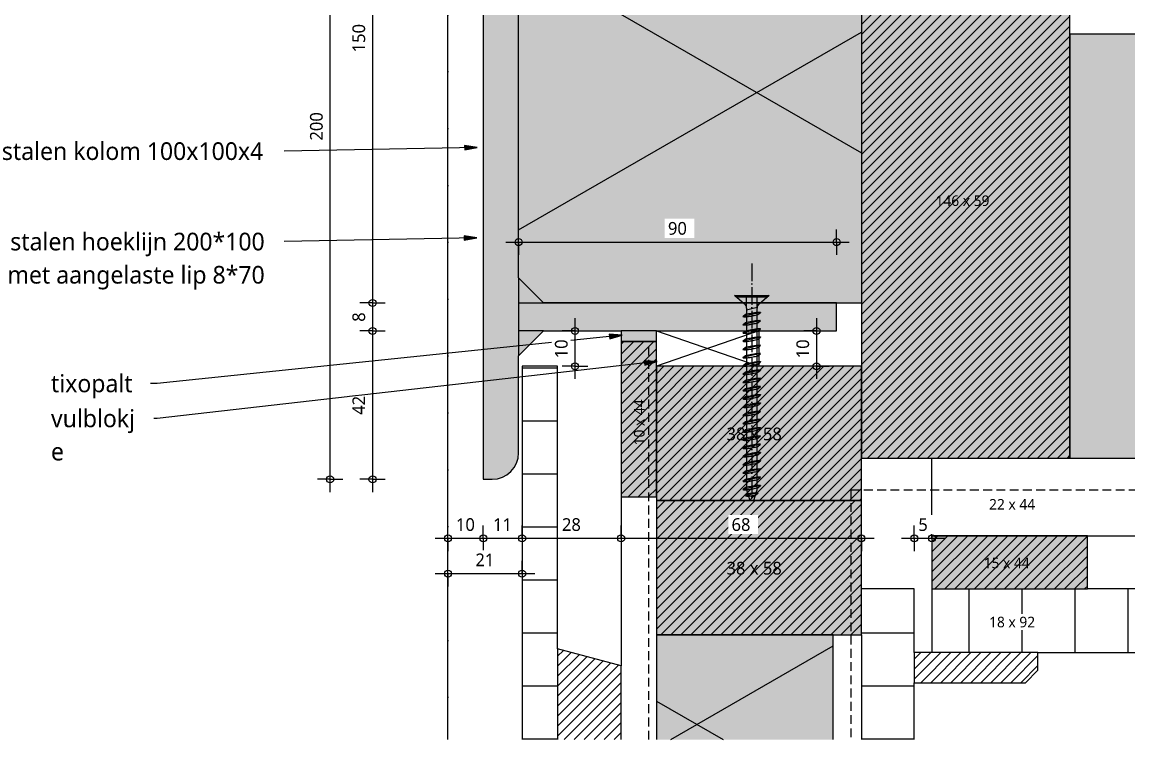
# Model space of a CAD drawing. Header units: millimetres. Extents: x 2457 to 4349, y 3067 to 7524.
# Drawn here: x 3137 to 3450, y 5455.2 to 5662.9 of the extents above; entities that cross this region are included whole.
import ezdxf

# ---------------------------------------------------------------- set-up
doc = ezdxf.new("R2010")
doc.units = ezdxf.units.MM
for name, pattern in [('MV_hartlijn_staal', [6.6, 5, -0.8, 0, -0.8]), ('MV_hidden', [3.75, 2.5, -1.25]), ('MV_stramien', [16, 8, -4, 0, -4])]:
    doc.linetypes.add(name, pattern=pattern)
for name, color, linetype, lineweight in [('A-ANNO-DIMS', 211, 'Continuous', 13), ('A-ANNO-DIMS-2', 211, 'Continuous', 13), ('A-ANNO-NOTE', 131, 'Continuous', 18), ('A-DETL', 90, 'Continuous', 13), ('A-DETL-GENF', 92, 'Continuous', 18), ('A-DETL-MEDM', 33, 'Continuous', 25), ('A-DETL-THIN', 151, 'Continuous', 18), ('G-ANNO-TEXT', 231, 'Continuous', 13)]:
    doc.layers.add(name, color=color, linetype=linetype, lineweight=lineweight)
doc.styles.add('Segoe UI', font='segoeui.ttf', dxfattribs={"height": 3})
doc.styles.add('Segoe UI_1', font='segoeui.ttf', dxfattribs={"height": 3.6})
doc.styles.add('Segoe UI_3', font='segoeui.ttf', dxfattribs={"height": 5})
doc.dimstyles.new('1_8_mm_3', dxfattribs={"dimscale": 304.8, "dimtxt": 3.77051, "dimasz": 0.006562, "dimexe": 0.011811, "dimexo": 0.0625, "dimgap": 0.003281, "dimtad": 1, "dimdec": 0, "dimzin": 0, "dimdsep": 46, "dimtxsty": 'Segoe UI_1', "dimblk1": 'DOTBLANK', "dimblk2": 'DOTBLANK', "dimsah": 1, "dimcen": 0.09, "dimdle": 0.011811, "dimazin": 0, "dimtfac": 1, "dimtdec": 4, "dimtix": 1, "dimtmove": 0, "dimatfit": 3, "dimfxl": 0.011811, "dimfxlon": 1, "dimtvp": 1, "dimtfill": 1, "dimtolj": 1, "dimtzin": 0, "dimarcsym": 2})
doc.dimstyles.new('1_8mm_continuous_mm', dxfattribs={"dimscale": 304.8, "dimtxt": 3.77051, "dimasz": 0.006562, "dimexe": 0.011811, "dimexo": 0.0625, "dimgap": 0.003281, "dimtad": 1, "dimdec": 0, "dimzin": 0, "dimdsep": 46, "dimtxsty": 'Segoe UI_1', "dimblk1": 'DOTBLANK', "dimblk2": 'DOTBLANK', "dimsah": 1, "dimcen": 0.09, "dimdle": 0.011811, "dimazin": 0, "dimtfac": 1, "dimtdec": 4, "dimtix": 1, "dimtmove": 0, "dimatfit": 3, "dimfxl": 0.011811, "dimfxlon": 1, "dimtvp": 1, "dimtfill": 1, "dimtolj": 1, "dimtzin": 0, "dimarcsym": 2})
pattern_1 = [(60, (12.83, 244.8), (-107.387, 62), []), (120, (12.83, 244.8), (-107.387, -62), [])]
pattern_2 = [(90, (0, 0), (-15, 9e-16), [])]
pattern_3 = [(45, (0, 0), (-1.41421356, 1.41421356), [])]

# ---------------------------------------------------------------- blocks, each defined once
blk = doc.blocks.new('42_isolatie - Type 1-3252162-Details Strandbaak Strandhuis 2_0')
at = {"layer": 'A-DETL-GENF'}
h = blk.add_hatch(color=256, dxfattribs=at)
h.paths.add_polyline_path([(0.28, 50.8), (0.28, 0.8), (61.21, 0.8), (61.21, 50.8)])
h.paths.add_polyline_path([(490.59, 0.8), (520.28, 0.8), (520.28, 50.8), (490.59, 50.8)])
at = {"layer": 'A-DETL-GENF', "lineweight": 13}
h = blk.add_hatch(dxfattribs=at)
h.set_pattern_fill('FP_12', color=256, style=0, pattern_type=2)
h.set_pattern_definition([(60, (0, 0), (-45.0333, 26), []), (120, (0, 0), (-45.0333, -26), [])])
h.paths.add_polyline_path([(0.28, 0.8), (61.21, 0.8), (61.21, 50.8), (0.28, 50.8)])
h.paths.add_polyline_path([(490.59, 0.8), (520.28, 0.8), (520.28, 50.8), (490.59, 50.8)])
at = {"layer": 'A-DETL-GENF'}
for p, q in [((520.28, 50.8), (490.59, 50.8)), ((520.28, 50.8), (490.59, 50.8)), ((520.28, 0.8), (520.28, 50.8)), ((490.59, 0.8), (520.28, 0.8)), ((490.59, 0.8), (520.28, 0.8))]:
    blk.add_line(p, q, dxfattribs=at)
blk = doc.blocks.new('42_isolatie - Type 1-3252186-Details Strandbaak Strandhuis 2_0')
at = {"layer": 'A-DETL-GENF'}
blk.add_hatch(color=256, dxfattribs=at).paths.add_polyline_path([(140.35, 94.8), (140.35, 101.8), (38.28, 101.8), (38.28, 90.8), (0.28, 90.8), (0.28, 19.8), (0.41, 17.83), (0.79, 15.92), (1.42, 14.06), (2.29, 12.3), (3.38, 10.67), (4.67, 9.19), (6.15, 7.9), (7.78, 6.81), (9.54, 5.94), (11.4, 5.31), (13.3, 4.93), (15.28, 4.8), (133.28, 4.8), (140.35, 11.87)])
at = {"layer": 'A-DETL-GENF', "lineweight": 13}
h = blk.add_hatch(dxfattribs=at)
h.set_pattern_fill('FP_25', color=256, style=0, pattern_type=2)
h.set_pattern_definition(pattern_1)
h.paths.add_polyline_path([(140.35, 94.8), (140.35, 101.8), (38.28, 101.8), (38.28, 90.8), (0.28, 90.8), (0.28, 19.8), (0.41, 17.83), (0.79, 15.92), (1.42, 14.06), (2.29, 12.3), (3.38, 10.67), (4.67, 9.19), (6.15, 7.9), (7.78, 6.81), (9.54, 5.94), (11.4, 5.31), (13.3, 4.93), (15.28, 4.8), (133.28, 4.8), (140.35, 11.87)])
at = {"layer": 'A-DETL-GENF'}
for p, q in [((140.35, 94.8), (140.35, 101.8)), ((140.35, 94.8), (140.35, 101.8)), ((140.35, 11.87), (140.35, 94.8)), ((0.28, 90.8), (0.28, 87.3)), ((0.28, 90.8), (0.28, 87.3)), ((0.28, 87.3), (0.28, 19.8))]:
    blk.add_line(p, q, dxfattribs=at)
blk = doc.blocks.new('00 hout_rechthoekig_sls - SLS 38x58-V58-Details Strandbaak Strandhuis 2_0')
at = {"layer": 'A-DETL-GENF', "lineweight": 13}
blk.add_hatch(color=256, dxfattribs=at).paths.add_polyline_path([(0, 38), (0, 0), (58, 0), (58, 38)])
at = {"layer": 'A-DETL-MEDM', "lineweight": 13}
h = blk.add_hatch(dxfattribs=at)
h.set_pattern_fill('FP_56', color=256, style=0, pattern_type=2)
h.set_pattern_definition([(225, (3374.524, 5565.476), (1.41421356, -1.41421356), [])])
h.paths.add_polyline_path([(0, 38), (0, 0), (58, 0), (58, 38)])
at = {"layer": 'A-DETL-MEDM', "lineweight": 18}
for p, q in [((58, 38), (0, 38)), ((0, 38), (0, 26)), ((58, 38), (0, 38)), ((58, 37), (58, 38)), ((58, 37), (58, 38)), ((58, 37), (58, 38)), ((58, 0), (58, 37)), ((58, 0), (58, 37)), ((58, 0), (58, 37)), ((0, 26), (0, 0)), ((0, 0), (58, 0))]:
    blk.add_line(p, q, dxfattribs=at)
blk = doc.blocks.new('00 plaatmateriaal1 - d_15 mm-3252165-Details Strandbaak Strandhuis 2_0')
at = {"layer": 'A-DETL-GENF', "lineweight": 13}
h = blk.add_hatch(dxfattribs=at)
h.set_pattern_fill('FP_1', color=256, style=0, pattern_type=2)
h.set_pattern_definition([(270, (0, 0), (-15, -9e-16), [])])
h.paths.add_polyline_path([(42.65, 0), (42.65, 15), (0, 15), (0, 0), (26.54, 0)])
at = {"layer": 'A-DETL-MEDM', "lineweight": 18}
for p, q in [((18, 15), (0, 15)), ((0, 15), (0, 0)), ((42.65, 15), (26.54, 15)), ((12.96, 0), (42.65, 0))]:
    blk.add_line(p, q, dxfattribs=at)
blk = doc.blocks.new('00 plaatmateriaal1 - d_10 mm-3252166-Details Strandbaak Strandhuis 2_0')
at = {"layer": 'A-DETL-GENF', "lineweight": 13}
h = blk.add_hatch(dxfattribs=at)
h.set_pattern_fill('FP_2', color=256, style=0, pattern_type=2)
h.set_pattern_definition(pattern_2)
h.paths.add_polyline_path([(105.69, 0), (0, 0), (0, -10), (105.69, -10)])
at = {"layer": 'A-DETL-MEDM', "lineweight": 18}
for p, q in [((80, 0), (0, 0)), ((0, 0), (0, -10)), ((0, -10), (105.69, -10))]:
    blk.add_line(p, q, dxfattribs=at)
blk = doc.blocks.new('00 hout_rechthoekig_sls - Vuren 10x44-V59-Details Strandbaak Strandhuis 2_0')
at = {"layer": 'A-DETL-GENF', "lineweight": 13}
blk.add_hatch(color=256, dxfattribs=at).paths.add_polyline_path([(44, 0), (44, 10), (0, 10), (0, 0)])
at = {"layer": 'A-DETL-MEDM', "lineweight": 13}
h = blk.add_hatch(dxfattribs=at)
h.set_pattern_fill('FP_57', color=256, style=0, pattern_type=2)
h.set_pattern_definition([(135, (5572.476, -3306.524), (-1.41421356, -1.41421356), [])])
h.paths.add_polyline_path([(44, 0), (44, 10), (0, 10), (0, 0)])
at = {"layer": 'A-DETL-MEDM', "lineweight": 18}
for p, q in [((44, 10), (0, 10)), ((0, 10), (0, 0)), ((44, 10), (0, 10)), ((44, 0), (44, 10)), ((44, 0), (44, 10)), ((44, 0), (44, 10)), ((0, 0), (44, 0))]:
    blk.add_line(p, q, dxfattribs=at)
blk = doc.blocks.new('28 schroeven 2D - Verzonken schroef 5_0x60mm-3245535-Details Strandbaak Strandhuis 2_0')
at = {"layer": 'A-DETL-GENF', "linetype": 'MV_hartlijn_staal', "lineweight": 13}
blk.add_line((0, 9.1), (0, -58), dxfattribs=at)
at = {"layer": 'A-DETL-GENF', "lineweight": 5}
for p, q in [((-4.9, 0), (4.9, 0)), ((-2.04, -2.4), (-4.9, 0)), ((4.9, 0), (2.04, -2.4)), ((-4.54, -0.3), (4.54, -0.3)), ((2.5, -4.74), (-2.5, -5.9)), ((-2.5, -5.9), (-1.75, -5.26)), ((-1.5, -4), (1.53, -3.26)), ((-1.5, -3.55), (-1.5, -55)), ((1.5, -55), (1.5, -3.55)), ((1.75, -5.38), (2.5, -4.74)), ((2.5, -7.07), (-2.5, -8.23)), ((-2.5, -8.23), (-1.75, -7.59)), ((1.75, -7.71), (2.5, -7.07)), ((2.5, -9.4), (-2.5, -10.57)), ((-2.5, -10.57), (-1.75, -9.93)), ((2.5, -11.73), (-2.5, -12.9)), ((-2.5, -12.9), (-1.75, -12.26)), ((1.75, -10.04), (2.5, -9.4)), ((1.75, -12.37), (2.5, -11.73)), ((2.5, -14.07), (-2.5, -15.23)), ((-2.5, -15.23), (-1.75, -14.59)), ((1.75, -14.71), (2.5, -14.07)), ((2.5, -16.4), (-2.5, -17.56)), ((-2.5, -17.56), (-1.75, -16.92)), ((2.5, -18.73), (-2.5, -19.9)), ((1.75, -17.04), (2.5, -16.4)), ((1.75, -19.37), (2.5, -18.73)), ((-2.5, -19.9), (-1.75, -19.26)), ((2.5, -21.07), (-2.5, -22.23)), ((-2.5, -22.23), (-1.75, -21.59)), ((1.75, -21.71), (2.5, -21.07)), ((2.5, -23.4), (-2.5, -24.56)), ((-2.5, -24.56), (-1.75, -23.92)), ((1.75, -24.04), (2.5, -23.4)), ((2.5, -25.73), (-2.5, -26.9)), ((-2.5, -26.9), (-1.75, -26.26)), ((2.5, -28.07), (-2.5, -29.23)), ((1.75, -26.37), (2.5, -25.73)), ((1.75, -28.71), (2.5, -28.07)), ((-2.5, -29.23), (-1.75, -28.59)), ((2.5, -30.4), (-2.5, -31.56)), ((-2.5, -31.56), (-1.75, -30.92)), ((1.75, -31.04), (2.5, -30.4)), ((2.5, -32.73), (-2.5, -33.9)), ((-2.5, -33.9), (-1.75, -33.26)), ((1.75, -33.37), (2.5, -32.73)), ((2.5, -35.07), (-2.5, -36.23)), ((-2.5, -36.23), (-1.75, -35.59)), ((2.5, -37.4), (-2.5, -38.56)), ((1.75, -35.71), (2.5, -35.07)), ((1.75, -38.04), (2.5, -37.4)), ((-2.5, -38.56), (-1.75, -37.92)), ((2.5, -39.73), (-2.5, -40.9)), ((-2.5, -40.9), (-1.75, -40.26)), ((1.75, -40.37), (2.5, -39.73)), ((2.5, -42.06), (-2.5, -43.23)), ((-2.5, -43.23), (-1.75, -42.59)), ((1.75, -42.7), (2.5, -42.06)), ((2.5, -44.4), (-2.5, -45.56)), ((-2.5, -45.56), (-1.75, -44.92)), ((2.5, -46.73), (-2.5, -47.89)), ((1.75, -45.04), (2.5, -44.4)), ((1.75, -47.37), (2.5, -46.73)), ((-2.5, -47.89), (-1.75, -47.25)), ((2.5, -49.06), (-2.5, -50.23)), ((-2.5, -50.23), (-1.75, -49.59)), ((1.75, -49.7), (2.5, -49.06)), ((2.5, -51.4), (-2.5, -52.56)), ((-2.5, -52.56), (-1.75, -51.92)), ((1.75, -52.04), (2.5, -51.4)), ((2.5, -53.73), (-2.5, -54.89)), ((-2.5, -54.89), (-1.75, -54.25)), ((1.76, -55.84), (-1.76, -56.66)), ((-1.76, -56.66), (-1.01, -56.02)), ((-1.5, -55), (-0.6, -58)), ((0.6, -58), (1.5, -55)), ((1.01, -56.48), (1.76, -55.84)), ((1.75, -54.37), (2.5, -53.73))]:
    blk.add_line(p, q, dxfattribs=at)
at = {"layer": 'A-DETL-GENF'}
for p, q in [((-1.5, -3.55), (-1.5, 0)), ((1.5, -3.55), (1.5, 0))]:
    blk.add_line(p, q, dxfattribs=at)
at = {"layer": 'A-DETL-GENF', "lineweight": 5}
for centre, start, end in [((-3, -3.55), 360, 50), ((3, -3.55), 130, 180)]:
    blk.add_arc(centre, 1.5, start, end, dxfattribs=at)
for points in [[(-2.5, -5.9), (-1.83, -6.19), (1.75, -5.38)], [(-1.75, -5.26), (2.23, -4.46), (2.5, -4.74)], [(-2.5, -8.23), (-1.83, -8.53), (1.75, -7.71)], [(-1.75, -7.59), (2.23, -6.79), (2.5, -7.07)], [(-1.75, -9.93), (2.23, -9.12), (2.5, -9.4)], [(-2.5, -10.57), (-1.83, -10.86), (1.75, -10.04)], [(-2.5, -12.9), (-1.83, -13.19), (1.75, -12.37)], [(-1.75, -12.26), (2.23, -11.46), (2.5, -11.73)], [(-2.5, -15.23), (-1.83, -15.53), (1.75, -14.71)], [(-1.75, -14.59), (2.23, -13.79), (2.5, -14.07)], [(-2.5, -17.56), (-1.83, -17.86), (1.75, -17.04)], [(-1.75, -16.92), (2.23, -16.12), (2.5, -16.4)], [(-1.75, -19.26), (2.23, -18.46), (2.5, -18.73)], [(-2.5, -19.9), (-1.83, -20.19), (1.75, -19.37)], [(-2.5, -22.23), (-1.83, -22.52), (1.75, -21.71)], [(-1.75, -21.59), (2.23, -20.79), (2.5, -21.07)], [(-2.5, -24.56), (-1.83, -24.86), (1.75, -24.04)], [(-1.75, -23.92), (2.23, -23.12), (2.5, -23.4)], [(-2.5, -26.9), (-1.83, -27.19), (1.75, -26.37)], [(-1.75, -26.26), (2.23, -25.46), (2.5, -25.73)], [(-1.75, -28.59), (2.23, -27.79), (2.5, -28.07)], [(-2.5, -29.23), (-1.83, -29.52), (1.75, -28.71)], [(-2.5, -31.56), (-1.83, -31.86), (1.75, -31.04)], [(-1.75, -30.92), (2.23, -30.12), (2.5, -30.4)], [(-2.5, -33.9), (-1.83, -34.19), (1.75, -33.37)], [(-1.75, -33.26), (2.23, -32.46), (2.5, -32.73)], [(-2.5, -36.23), (-1.83, -36.52), (1.75, -35.71)], [(-1.75, -35.59), (2.23, -34.79), (2.5, -35.07)], [(-1.75, -37.92), (2.23, -37.12), (2.5, -37.4)], [(-2.5, -38.56), (-1.83, -38.86), (1.75, -38.04)], [(-2.5, -40.9), (-1.83, -41.19), (1.75, -40.37)], [(-1.75, -40.26), (2.23, -39.45), (2.5, -39.73)], [(-2.5, -43.23), (-1.83, -43.52), (1.75, -42.7)], [(-1.75, -42.59), (2.23, -41.79), (2.5, -42.06)], [(-2.5, -45.56), (-1.83, -45.86), (1.75, -45.04)], [(-1.75, -44.92), (2.23, -44.12), (2.5, -44.4)], [(-1.75, -47.25), (2.23, -46.45), (2.5, -46.73)], [(-2.5, -47.89), (-1.83, -48.19), (1.75, -47.37)], [(-2.5, -50.23), (-1.83, -50.52), (1.75, -49.7)], [(-1.75, -49.59), (2.23, -48.79), (2.5, -49.06)], [(-2.5, -52.56), (-1.83, -52.85), (1.75, -52.04)], [(-1.75, -51.92), (2.23, -51.12), (2.5, -51.4)], [(-2.5, -54.89), (-1.83, -55.19), (1.75, -54.37)], [(-1.75, -54.25), (2.23, -53.45), (2.5, -53.73)], [(-1.01, -56.02), (1.59, -55.65), (1.76, -55.84)], [(-1.76, -56.66), (-1.34, -56.87), (1.01, -56.48)]]:
    blk.add_open_spline(points, degree=2, dxfattribs=at)
blk = doc.blocks.new('42_isolatie - Type 1-3252184-Details Strandbaak Strandhuis 2_0')
at = {"layer": 'A-DETL-GENF'}
blk.add_hatch(color=256, dxfattribs=at).paths.add_polyline_path([(0.28, 0.8), (123.28, 0.8), (123.28, 120.8), (0.28, 120.8), (0.28, 118.44)])
at = {"layer": 'A-DETL-GENF', "lineweight": 13}
h = blk.add_hatch(dxfattribs=at)
h.set_pattern_fill('FP_25', color=256, style=0, pattern_type=2)
h.set_pattern_definition(pattern_1)
h.paths.add_polyline_path([(0.28, 0.8), (123.28, 0.8), (123.28, 120.8), (0.28, 120.8), (0.28, 118.44)])
at = {"layer": 'A-DETL-GENF'}
for p, q in [((123.28, 120.8), (0.28, 120.8)), ((0.28, 120.8), (0.28, 0.8)), ((123.28, 120.8), (0.28, 120.8)), ((123.28, 0.8), (123.28, 120.8)), ((0.28, 0.8), (123.28, 0.8)), ((0.28, 0.8), (123.28, 0.8))]:
    blk.add_line(p, q, dxfattribs=at)
blk = doc.blocks.new('00 plaatmateriaal1 - d_18 mm-3252182-Details Strandbaak Strandhuis 2_0')
at = {"layer": 'A-DETL-GENF', "lineweight": 13}
h = blk.add_hatch(dxfattribs=at)
h.set_pattern_fill('FP_2', color=256, style=0, pattern_type=2)
h.set_pattern_definition(pattern_2)
h.paths.add_polyline_path([(0, -18), (162, -18), (162, 0), (0, 0)])
at = {"layer": 'A-DETL-MEDM', "lineweight": 18}
for p, q in [((0, 0), (0, -18)), ((162, 0), (44, 0)), ((30, -18), (162, -18))]:
    blk.add_line(p, q, dxfattribs=at)
blk = doc.blocks.new('00 hout_rechthoekig_sls - Vuren 15x44-V62-Details Strandbaak Strandhuis 2_0')
at = {"layer": 'A-DETL-GENF', "lineweight": 13}
blk.add_hatch(color=256, dxfattribs=at).paths.add_polyline_path([(0, 15), (0, 0), (44, 0), (44, 15), (3.23, 15)])
at = {"layer": 'A-DETL-MEDM', "lineweight": 13}
h = blk.add_hatch(dxfattribs=at)
h.set_pattern_fill('FP_59', color=256, style=0, pattern_type=2)
h.set_pattern_definition([(225, (3438.524, 5517.438), (1.41421356, -1.41421356), [])])
h.paths.add_polyline_path([(0, 15), (0, 0), (44, 0), (44, 15), (3.23, 15)])
at = {"layer": 'A-DETL-MEDM', "lineweight": 18}
for p, q in [((44, 15), (0, 15)), ((0, 15), (0, 0)), ((44, 15), (0, 15)), ((44, 0), (44, 15)), ((44, 0), (44, 15)), ((44, 0), (44, 15)), ((0, 0), (44, 0))]:
    blk.add_line(p, q, dxfattribs=at)
blk = doc.blocks.new('00 hout_rechthoekig_sls - Vuren 146x59-V63-Details Strandbaak Strandhuis 2_0')
at = {"layer": 'A-DETL-GENF', "lineweight": 13}
blk.add_hatch(color=256, dxfattribs=at).paths.add_polyline_path([(0, 146), (0, 0), (59, 0), (59, 146)])
at = {"layer": 'A-DETL-MEDM', "lineweight": 13}
h = blk.add_hatch(dxfattribs=at)
h.set_pattern_fill('FP_60', color=256, style=0, pattern_type=2)
h.set_pattern_definition([(225, (3433.524, 5685.476), (1.41421356, -1.41421356), [])])
h.paths.add_polyline_path([(0, 146), (0, 0), (59, 0), (59, 146)])
at = {"layer": 'A-DETL-MEDM', "lineweight": 18}
for p, q in [((59, 146), (0, 146)), ((0, 146), (0, 0)), ((59, 146), (0, 146)), ((59, 0), (59, 146)), ((59, 0), (59, 146)), ((59, 0), (59, 146)), ((0, 0), (59, 0))]:
    blk.add_line(p, q, dxfattribs=at)
blk = doc.blocks.new('00 hout_rechthoekig_sls - SLS 38x58-V65-Details Strandbaak Strandhuis 2_0')
at = {"layer": 'A-DETL-GENF', "lineweight": 13}
blk.add_hatch(color=256, dxfattribs=at).paths.add_polyline_path([(0, 38), (0, 0), (58, 0), (58, 38)])
at = {"layer": 'A-DETL-MEDM', "lineweight": 13}
h = blk.add_hatch(dxfattribs=at)
h.set_pattern_fill('FP_62', color=256, style=0, pattern_type=2)
h.set_pattern_definition([(225, (3374.524, 5527.476), (1.41421356, -1.41421356), [])])
h.paths.add_polyline_path([(0, 38), (0, 0), (58, 0), (58, 38)])
at = {"layer": 'A-DETL-MEDM', "lineweight": 18}
for p, q in [((58, 38), (0, 38)), ((0, 38), (0, 0)), ((58, 38), (0, 38)), ((58, 0), (58, 38)), ((58, 0), (58, 38)), ((58, 0), (58, 38)), ((0, 0), (58, 0))]:
    blk.add_line(p, q, dxfattribs=at)
blk = doc.blocks.new('DIMBLOCK348-Details Strandbaak Strandhuis 2_0')
at = {"layer": 'A-ANNO-DIMS-2'}
for p, q in [((3361.83, 5579.08), (3361.83, 5561.88)), ((3361.83, 5575.48), (3358.23, 5575.48)), ((3361.83, 5575.48), (3365.43, 5575.48)), ((3361.83, 5565.48), (3358.23, 5565.48)), ((3361.83, 5565.48), (3365.43, 5565.48))]:
    blk.add_line(p, q, dxfattribs=at)
for centre in [(3361.83, 5575.48), (3361.83, 5565.48)]:
    blk.add_circle(centre, 1, dxfattribs=at)
at = {"layer": 'A-ANNO-DIMS-2', "color": 0, "insert": (3356.13, 5567.73), "char_height": 3.6, "width": 6.5813, "attachment_point": 1, "rotation": 90, "line_spacing_factor": 1.142579, "style": 'Segoe UI_1', "bg_fill": 3, "box_fill_scale": 1.25, "bg_fill_color": 9, "bg_fill_true_color": 13158600, "bg_fill_transparency": 0}
blk.add_mtext('10', dxfattribs=at)
blk = doc.blocks.new('_DotBlank')
at = {"color": 0, "linetype": 'ByBlock', "lineweight": -2}
blk.add_line((-0.5, 0), (-1, 0), dxfattribs=at)
blk.add_circle((0, 0), 0.5, dxfattribs=at)
blk = doc.blocks.new('DIMBLOCK349-Details Strandbaak Strandhuis 2_0')
at = {"layer": 'A-ANNO-DIMS-2'}
for p, q in [((3236.17, 5737.08), (3236.17, 5583.41)), ((3236.17, 5733.48), (3232.57, 5733.48)), ((3236.17, 5733.48), (3239.77, 5733.48)), ((3236.17, 5583.41), (3232.57, 5583.41)), ((3236.17, 5583.41), (3239.77, 5583.41))]:
    blk.add_line(p, q, dxfattribs=at)
for centre in [(3236.17, 5733.48), (3236.17, 5583.41)]:
    blk.add_circle(centre, 1, dxfattribs=at)
at = {"layer": 'A-ANNO-DIMS-2', "color": 0, "insert": (3230.47, 5654.33), "char_height": 3.6, "width": 9.8719, "attachment_point": 1, "rotation": 90, "line_spacing_factor": 1.142579, "style": 'Segoe UI_1', "bg_fill": 3, "box_fill_scale": 1.25, "bg_fill_color": 9, "bg_fill_true_color": 13158600, "bg_fill_transparency": 0}
blk.add_mtext('150', dxfattribs=at)
blk = doc.blocks.new('DIMBLOCK350-Details Strandbaak Strandhuis 2_0')
at = {"layer": 'A-ANNO-DIMS-2'}
for p, q in [((3236.17, 5583.41), (3232.57, 5583.41)), ((3236.17, 5583.41), (3236.17, 5575.48)), ((3236.17, 5583.41), (3239.77, 5583.41)), ((3236.17, 5575.48), (3232.57, 5575.48)), ((3236.17, 5575.48), (3239.77, 5575.48))]:
    blk.add_line(p, q, dxfattribs=at)
for centre in [(3236.17, 5583.41), (3236.17, 5575.48)]:
    blk.add_circle(centre, 1, dxfattribs=at)
at = {"layer": 'A-ANNO-DIMS-2', "color": 0, "insert": (3230.47, 5578.07), "char_height": 3.6, "width": 3.2906, "attachment_point": 1, "rotation": 90, "line_spacing_factor": 1.142579, "style": 'Segoe UI_1', "bg_fill": 3, "box_fill_scale": 1.25, "bg_fill_color": 9, "bg_fill_true_color": 13158600, "bg_fill_transparency": 0}
blk.add_mtext('8', dxfattribs=at)
blk = doc.blocks.new('DIMBLOCK351-Details Strandbaak Strandhuis 2_0')
at = {"layer": 'A-ANNO-DIMS-2'}
for p, q in [((3236.17, 5575.48), (3232.57, 5575.48)), ((3236.17, 5575.48), (3236.17, 5529.88)), ((3236.17, 5575.48), (3239.77, 5575.48)), ((3236.17, 5533.48), (3232.57, 5533.48)), ((3236.17, 5533.48), (3239.77, 5533.48))]:
    blk.add_line(p, q, dxfattribs=at)
for centre in [(3236.17, 5575.48), (3236.17, 5533.48)]:
    blk.add_circle(centre, 1, dxfattribs=at)
at = {"layer": 'A-ANNO-DIMS-2', "color": 0, "insert": (3230.47, 5551.73), "char_height": 3.6, "width": 6.5813, "attachment_point": 1, "rotation": 90, "line_spacing_factor": 1.142579, "style": 'Segoe UI_1', "bg_fill": 3, "box_fill_scale": 1.25, "bg_fill_color": 9, "bg_fill_true_color": 13158600, "bg_fill_transparency": 0}
blk.add_mtext('42', dxfattribs=at)
blk = doc.blocks.new('DIMBLOCK352-Details Strandbaak Strandhuis 2_0')
at = {"layer": 'A-ANNO-DIMS-2'}
for p, q in [((3224.17, 5529.88), (3224.17, 5737.08)), ((3224.17, 5733.48), (3220.57, 5733.48)), ((3224.17, 5733.48), (3227.77, 5733.48)), ((3224.17, 5533.48), (3220.57, 5533.48)), ((3224.17, 5533.48), (3227.77, 5533.48))]:
    blk.add_line(p, q, dxfattribs=at)
for centre in [(3224.17, 5733.48), (3224.17, 5533.48)]:
    blk.add_circle(centre, 1, dxfattribs=at)
at = {"layer": 'A-ANNO-DIMS-2', "color": 0, "insert": (3218.47, 5629.36), "char_height": 3.6, "width": 9.8719, "attachment_point": 1, "rotation": 90, "line_spacing_factor": 1.142579, "style": 'Segoe UI_1', "bg_fill": 3, "box_fill_scale": 1.25, "bg_fill_color": 9, "bg_fill_true_color": 13158600, "bg_fill_transparency": 0}
blk.add_mtext('200', dxfattribs=at)
blk = doc.blocks.new('DIMBLOCK383-Details Strandbaak Strandhuis 2_0')
at = {"layer": 'A-ANNO-DIMS-2'}
for p, q in [((3277.52, 5600.62), (3277.52, 5604.22)), ((3367.52, 5600.62), (3367.52, 5604.22)), ((3273.92, 5600.62), (3371.12, 5600.62)), ((3277.52, 5600.62), (3277.52, 5597.02)), ((3367.52, 5600.62), (3367.52, 5597.02))]:
    blk.add_line(p, q, dxfattribs=at)
for centre in [(3277.52, 5600.62), (3367.52, 5600.62)]:
    blk.add_circle(centre, 1, dxfattribs=at)
at = {"layer": 'A-ANNO-DIMS-2', "color": 0, "insert": (3319.78, 5606.32), "char_height": 3.6, "width": 6.5813, "attachment_point": 1, "line_spacing_factor": 1.142579, "style": 'Segoe UI_1', "bg_fill": 3, "box_fill_scale": 1.25, "bg_fill_color": 9, "bg_fill_true_color": 13158600, "bg_fill_transparency": 0}
blk.add_mtext('90', dxfattribs=at)
blk = doc.blocks.new('DIMBLOCK394-Details Strandbaak Strandhuis 2_0')
at = {"layer": 'A-ANNO-DIMS-2'}
for p, q in [((3257.52, 5516.78), (3257.52, 5520.38)), ((3267.52, 5516.78), (3267.52, 5520.38)), ((3253.92, 5516.78), (3267.52, 5516.78)), ((3257.52, 5516.78), (3257.52, 5513.18)), ((3267.52, 5516.78), (3267.52, 5513.18))]:
    blk.add_line(p, q, dxfattribs=at)
for centre in [(3257.52, 5516.78), (3267.52, 5516.78)]:
    blk.add_circle(centre, 1, dxfattribs=at)
at = {"layer": 'A-ANNO-DIMS-2', "color": 0, "insert": (3259.78, 5522.47), "char_height": 3.6, "width": 6.5813, "attachment_point": 1, "line_spacing_factor": 1.142579, "style": 'Segoe UI_1', "bg_fill": 3, "box_fill_scale": 1.25, "bg_fill_color": 9, "bg_fill_true_color": 13158600, "bg_fill_transparency": 0}
blk.add_mtext('10', dxfattribs=at)
blk = doc.blocks.new('DIMBLOCK395-Details Strandbaak Strandhuis 2_0')
at = {"layer": 'A-ANNO-DIMS-2'}
for p, q in [((3267.52, 5516.78), (3267.52, 5520.38)), ((3278.52, 5516.78), (3278.52, 5520.38)), ((3267.52, 5516.78), (3278.52, 5516.78)), ((3267.52, 5516.78), (3267.52, 5513.18)), ((3278.52, 5516.78), (3278.52, 5513.18))]:
    blk.add_line(p, q, dxfattribs=at)
for centre in [(3267.52, 5516.78), (3278.52, 5516.78)]:
    blk.add_circle(centre, 1, dxfattribs=at)
at = {"layer": 'A-ANNO-DIMS-2', "color": 0, "insert": (3270.28, 5522.47), "char_height": 3.6, "width": 6.5813, "attachment_point": 1, "line_spacing_factor": 1.142579, "style": 'Segoe UI_1', "bg_fill": 3, "box_fill_scale": 1.25, "bg_fill_color": 9, "bg_fill_true_color": 13158600, "bg_fill_transparency": 0}
blk.add_mtext('11', dxfattribs=at)
blk = doc.blocks.new('DIMBLOCK396-Details Strandbaak Strandhuis 2_0')
at = {"layer": 'A-ANNO-DIMS-2'}
for p, q in [((3278.52, 5516.78), (3278.52, 5520.38)), ((3306.52, 5516.78), (3306.52, 5520.38)), ((3278.52, 5516.78), (3306.52, 5516.78)), ((3278.52, 5516.78), (3278.52, 5513.18)), ((3306.52, 5516.78), (3306.52, 5513.18))]:
    blk.add_line(p, q, dxfattribs=at)
for centre in [(3278.52, 5516.78), (3306.52, 5516.78)]:
    blk.add_circle(centre, 1, dxfattribs=at)
at = {"layer": 'A-ANNO-DIMS-2', "color": 0, "insert": (3289.78, 5522.47), "char_height": 3.6, "width": 6.5813, "attachment_point": 1, "line_spacing_factor": 1.142579, "style": 'Segoe UI_1', "bg_fill": 3, "box_fill_scale": 1.25, "bg_fill_color": 9, "bg_fill_true_color": 13158600, "bg_fill_transparency": 0}
blk.add_mtext('28', dxfattribs=at)
blk = doc.blocks.new('DIMBLOCK397-Details Strandbaak Strandhuis 2_0')
at = {"layer": 'A-ANNO-DIMS-2'}
for p, q in [((3306.52, 5516.78), (3306.52, 5520.38)), ((3374.52, 5516.78), (3374.52, 5520.38)), ((3306.52, 5516.78), (3378.12, 5516.78)), ((3306.52, 5516.78), (3306.52, 5513.18)), ((3374.52, 5516.78), (3374.52, 5513.18))]:
    blk.add_line(p, q, dxfattribs=at)
for centre in [(3306.52, 5516.78), (3374.52, 5516.78)]:
    blk.add_circle(centre, 1, dxfattribs=at)
at = {"layer": 'A-ANNO-DIMS-2', "color": 0, "insert": (3337.78, 5522.47), "char_height": 3.6, "width": 6.5813, "attachment_point": 1, "line_spacing_factor": 1.142579, "style": 'Segoe UI_1', "bg_fill": 3, "box_fill_scale": 1.25, "bg_fill_color": 9, "bg_fill_true_color": 13158600, "bg_fill_transparency": 0}
blk.add_mtext('68', dxfattribs=at)
blk = doc.blocks.new('DIMBLOCK406-Details Strandbaak Strandhuis 2_0')
at = {"layer": 'A-ANNO-DIMS-2'}
for p, q in [((3389.52, 5516.78), (3389.52, 5520.38)), ((3394.52, 5516.78), (3394.52, 5520.38)), ((3385.92, 5516.78), (3398.12, 5516.78)), ((3389.52, 5516.78), (3389.52, 5513.18)), ((3394.52, 5516.78), (3394.52, 5513.18))]:
    blk.add_line(p, q, dxfattribs=at)
for centre in [(3389.52, 5516.78), (3394.52, 5516.78)]:
    blk.add_circle(centre, 1, dxfattribs=at)
at = {"layer": 'A-ANNO-DIMS-2', "color": 0, "insert": (3390.65, 5522.47), "char_height": 3.6, "width": 3.2906, "attachment_point": 1, "line_spacing_factor": 1.142579, "style": 'Segoe UI_1', "bg_fill": 3, "box_fill_scale": 1.25, "bg_fill_color": 9, "bg_fill_true_color": 13158600, "bg_fill_transparency": 0}
blk.add_mtext('5', dxfattribs=at)
blk = doc.blocks.new('DIMBLOCK410-Details Strandbaak Strandhuis 2_0')
at = {"layer": 'A-ANNO-DIMS-2'}
for p, q in [((3293.49, 5561.88), (3293.49, 5579.08)), ((3293.49, 5575.48), (3289.89, 5575.48)), ((3293.49, 5575.48), (3297.09, 5575.48)), ((3293.49, 5565.48), (3289.89, 5565.48)), ((3293.49, 5565.48), (3297.09, 5565.48))]:
    blk.add_line(p, q, dxfattribs=at)
for centre in [(3293.49, 5575.48), (3293.49, 5565.48)]:
    blk.add_circle(centre, 1, dxfattribs=at)
at = {"layer": 'A-ANNO-DIMS-2', "color": 0, "insert": (3287.79, 5567.73), "char_height": 3.6, "width": 6.5813, "attachment_point": 1, "rotation": 90, "line_spacing_factor": 1.142579, "style": 'Segoe UI_1', "bg_fill": 3, "box_fill_scale": 1.25, "bg_fill_color": 9, "bg_fill_true_color": 13158600, "bg_fill_transparency": 0}
blk.add_mtext('10', dxfattribs=at)
blk = doc.blocks.new('DIMBLOCK411-Details Strandbaak Strandhuis 2_0')
at = {"layer": 'A-ANNO-DIMS-2'}
for p, q in [((3257.52, 5506.78), (3257.52, 5510.38)), ((3278.52, 5506.78), (3278.52, 5510.38)), ((3253.92, 5506.78), (3282.12, 5506.78)), ((3257.52, 5506.78), (3257.52, 5503.18)), ((3278.52, 5506.78), (3278.52, 5503.18))]:
    blk.add_line(p, q, dxfattribs=at)
for centre in [(3257.52, 5506.78), (3278.52, 5506.78)]:
    blk.add_circle(centre, 1, dxfattribs=at)
at = {"layer": 'A-ANNO-DIMS-2', "color": 0, "insert": (3265.28, 5512.47), "char_height": 3.6, "width": 6.5813, "attachment_point": 1, "line_spacing_factor": 1.142579, "style": 'Segoe UI_1', "bg_fill": 3, "box_fill_scale": 1.25, "bg_fill_color": 9, "bg_fill_true_color": 13158600, "bg_fill_transparency": 0}
blk.add_mtext('21', dxfattribs=at)

msp = doc.modelspace()

# ---------------------------------------------------------------- hatches: boundary and pattern name
at = {"layer": 'A-DETL-GENF'}
for color, points in [(7, [(3270.02, 5533.48), (3271.96, 5533.73), (3273.77, 5534.48), (3275.33, 5535.67), (3276.52, 5537.23), (3277.27, 5539.04), (3277.52, 5540.98), (3277.52, 5708.48), (3277.66, 5710.45), (3278.03, 5712.36), (3278.67, 5714.22), (3279.53, 5715.98), (3280.62, 5717.61), (3281.92, 5719.08), (3283.39, 5720.38), (3285.02, 5721.47), (3286.78, 5722.33), (3288.64, 5722.97), (3290.55, 5723.34), (3292.52, 5723.48), (3360.02, 5723.48), (3361.96, 5723.73), (3363.52, 5724.38), (3363.52, 5733.48), (3267.52, 5733.48), (3267.52, 5533.48)]), (7, [(3284.59, 5583.41), (3277.52, 5590.48), (3277.52, 5583.41)]), (7, [(3306.52, 5575.48), (3367.52, 5575.48), (3367.52, 5583.41), (3277.52, 5583.41), (3277.52, 5575.48), (3284.59, 5575.48)]), (7, [(3277.52, 5568.41), (3284.59, 5575.48), (3277.52, 5575.48)]), (1, [(3316.52, 5572.48), (3316.52, 5575.48), (3306.52, 5575.48), (3306.52, 5572.48)])]:
    msp.add_hatch(color=color, dxfattribs=at).paths.add_polyline_path(points)
at = {"layer": 'A-DETL-GENF', "lineweight": 13}
h = msp.add_hatch(dxfattribs=at)
h.set_pattern_fill('FP_22', color=250, style=0, pattern_type=2)
h.set_pattern_definition(pattern_3)
h.paths.add_polyline_path([(3288.52, 5459.79), (3306.52, 5459.79), (3306.52, 5480.65), (3288.52, 5485.48)])
h = msp.add_hatch(dxfattribs=at)
h.set_pattern_fill('FP_22', color=250, style=0, pattern_type=2)
h.set_pattern_definition(pattern_3)
h.paths.add_polyline_path([(3420.99, 5475.9), (3424.52, 5479.44), (3424.52, 5484.44), (3389.52, 5484.44), (3389.52, 5475.9)])
at = {"layer": 'G-ANNO-TEXT'}
for points in [[(3265.83, 5627.44), (3262.22, 5628.01), (3262.25, 5626.74)], [(3265.68, 5601.83), (3262.07, 5602.4), (3262.1, 5601.13)], [(3306.83, 5574.29), (3303.18, 5574.55), (3303.32, 5573.29)], [(3316.73, 5566.83), (3313.08, 5567.06), (3313.23, 5565.8)]]:
    msp.add_hatch(color=7, dxfattribs=at).paths.add_polyline_path(points)

# ---------------------------------------------------------------- linework, layer by layer
at = {"layer": 'A-DETL', "linetype": 'MV_stramien', "lineweight": 18}
msp.add_line((3257.52, 5459.79), (3257.52, 5782.86), dxfattribs=at)
at = {"layer": 'A-DETL'}
for p, q in [((3257.52, 5459.79), (3257.52, 5733.48)), ((3306.52, 5480.65), (3288.52, 5485.48)), ((3288.52, 5485.48), (3288.52, 5459.79)), ((3306.52, 5459.79), (3306.52, 5480.65))]:
    msp.add_line(p, q, dxfattribs=at)
at = {"layer": 'A-DETL', "lineweight": 18}
for p, q in [((3284.59, 5583.41), (3277.52, 5590.48)), ((3277.52, 5590.48), (3277.52, 5583.41)), ((3277.52, 5583.41), (3284.59, 5583.41)), ((3284.59, 5575.48), (3277.52, 5575.48)), ((3277.52, 5575.48), (3277.52, 5568.41)), ((3277.52, 5568.41), (3284.59, 5575.48)), ((3306.52, 5575.48), (3306.52, 5572.48)), ((3316.52, 5575.48), (3306.52, 5575.48)), ((3316.52, 5575.48), (3345.52, 5565.48)), ((3345.52, 5575.48), (3316.52, 5565.48)), ((3316.52, 5572.48), (3316.52, 5575.48)), ((3345.52, 5575.48), (3345.52, 5565.48)), ((3306.52, 5572.48), (3316.52, 5572.48)), ((3316.52, 5565.48), (3316.52, 5572.48)), ((3394.52, 5517.44), (3394.52, 5539.48)), ((3306.52, 5531.48), (3306.52, 5480.65)), ((3394.52, 5517.44), (3556.52, 5517.44)), ((3316.52, 5489.48), (3316.52, 5459.79)), ((3424.52, 5484.44), (3389.52, 5484.44)), ((3389.52, 5484.44), (3389.52, 5475.9)), ((3424.52, 5479.44), (3424.52, 5484.44)), ((3420.99, 5475.9), (3424.52, 5479.44)), ((3389.52, 5475.9), (3420.99, 5475.9))]:
    msp.add_line(p, q, dxfattribs=at)
at = {"layer": 'A-DETL', "linetype": 'MV_hidden', "lineweight": 18}
for p, q in [((3314.34, 5459.79), (3314.34, 5572.48)), ((3371.52, 5530.48), (3371.52, 5459.79)), ((3371.52, 5530.48), (3556.52, 5530.48))]:
    msp.add_line(p, q, dxfattribs=at)
at = {"layer": 'A-DETL-THIN'}
for p, q in [((3267.52, 5733.48), (3267.52, 5533.48)), ((3277.52, 5590.48), (3277.52, 5708.48)), ((3277.52, 5583.41), (3277.52, 5575.48)), ((3367.52, 5583.41), (3284.59, 5583.41)), ((3367.52, 5575.48), (3367.52, 5583.41)), ((3284.59, 5575.48), (3306.52, 5575.48)), ((3316.52, 5575.48), (3367.52, 5575.48)), ((3277.52, 5540.98), (3277.52, 5568.41)), ((3267.52, 5533.48), (3270.02, 5533.48))]:
    msp.add_line(p, q, dxfattribs=at)
msp.add_arc((3270.02, 5540.98), 7.5, 270, 0, dxfattribs=at)
at = {"layer": 'G-ANNO-TEXT', "color": 250}
for p, q in [((3265.83, 5627.44), (3211.14, 5626.38)), ((3265.83, 5627.44), (3262.22, 5628.01)), ((3262.22, 5628.01), (3262.25, 5626.74)), ((3262.25, 5626.74), (3265.83, 5627.44)), ((3265.68, 5601.83), (3262.07, 5602.4)), ((3262.07, 5602.4), (3262.1, 5601.13)), ((3265.68, 5601.83), (3211.14, 5600.78)), ((3262.1, 5601.13), (3265.68, 5601.83)), ((3306.83, 5574.29), (3303.18, 5574.55)), ((3303.18, 5574.55), (3303.32, 5573.29)), ((3303.32, 5573.29), (3306.83, 5574.29)), ((3316.73, 5566.83), (3313.08, 5567.06)), ((3313.08, 5567.06), (3313.23, 5565.8)), ((3313.23, 5565.8), (3316.73, 5566.83)), ((3175.2, 5560.62), (3173.31, 5560.62)), ((3175.2, 5550.72), (3174.23, 5550.72))]:
    msp.add_line(p, q, dxfattribs=at)

# ---------------------------------------------------------------- block references
at = {"layer": 'A-DETL-GENF'}
for name, p, rotation in [('42_isolatie - Type 1-3252186-Details Strandbaak Strandhuis 2_0', (3272.72, 5723.75), 270), ('42_isolatie - Type 1-3252162-Details Strandbaak Strandhuis 2_0', (3367.32, 4969.2), 90.00000000000067)]:
    msp.add_blockref(name, p, dxfattribs=dict(at, rotation=rotation))
for name, p in [('42_isolatie - Type 1-3252184-Details Strandbaak Strandhuis 2_0', (3433.25, 5538.68)), ('28 schroeven 2D - Verzonken schroef 5_0x60mm-3245535-Details Strandbaak Strandhuis 2_0', (3343.52, 5585.48))]:
    msp.add_blockref(name, p, dxfattribs=at)
at = {"layer": 'A-DETL-MEDM', "lineweight": 13}
for name, p, rotation in [('00 hout_rechthoekig_sls - Vuren 146x59-V63-Details Strandbaak Strandhuis 2_0', (3433.52, 5685.48), 180), ('00 hout_rechthoekig_sls - Vuren 10x44-V59-Details Strandbaak Strandhuis 2_0', (3306.52, 5572.48), 269.9999999999998), ('00 hout_rechthoekig_sls - SLS 38x58-V58-Details Strandbaak Strandhuis 2_0', (3374.52, 5565.48), 180), ('00 hout_rechthoekig_sls - SLS 38x58-V65-Details Strandbaak Strandhuis 2_0', (3374.52, 5527.48), 180), ('00 hout_rechthoekig_sls - Vuren 15x44-V62-Details Strandbaak Strandhuis 2_0', (3438.52, 5517.44), 180)]:
    msp.add_blockref(name, p, dxfattribs=dict(at, rotation=rotation))
at = {"layer": 'A-DETL-MEDM', "lineweight": 18}
for name, p, rotation in [('00 plaatmateriaal1 - d_10 mm-3252166-Details Strandbaak Strandhuis 2_0', (3288.52, 5565.48), 270.0000000000013), ('00 plaatmateriaal1 - d_15 mm-3252165-Details Strandbaak Strandhuis 2_0', (3374.52, 5502.44), 270.0000000000003)]:
    msp.add_blockref(name, p, dxfattribs=dict(at, rotation=rotation))
msp.add_blockref('00 plaatmateriaal1 - d_18 mm-3252182-Details Strandbaak Strandhuis 2_0', (3394.52, 5502.44), dxfattribs=at)

# ---------------------------------------------------------------- texts
at = {"layer": 'A-ANNO-NOTE', "lineweight": 13, "attachment_point": 1}
for s, insert, char_height, width, style in [('146 x 59', (3395.51, 5613.85), 3, 18.9198, 'Segoe UI'), ('38 x 58', (3336.36, 5548.12), 3.6, 20.5232, 'Segoe UI_1'), ('38 x 58', (3336.36, 5510.12), 3.6, 20.5232, 'Segoe UI_1'), ('15 x 44', (3409.13, 5511.31), 3, 16.1941, 'Segoe UI')]:
    msp.add_mtext(s, dxfattribs=dict(at, insert=insert, char_height=char_height, width=width, style=style))
at = {"layer": 'A-ANNO-NOTE', "lineweight": 13, "insert": (3310.15, 5543.08), "char_height": 3, "width": 16.1941, "attachment_point": 1, "rotation": 90, "style": 'Segoe UI'}
msp.add_mtext('10 x 44', dxfattribs=at)
at = {"layer": 'G-ANNO-TEXT', "color": 7, "attachment_point": 1}
for s, insert, char_height, width, style in [('stalen kolom 100x100x4', (3131.26, 5628.88), 5, 90.751, 'Segoe UI_3'), ('stalen hoeklijn 200*100', (3133.64, 5603.28), 5, 87.8649, 'Segoe UI_3'), ('met aangelaste lip 8*70', (3132.84, 5593.88), 5, 88.827, 'Segoe UI_3'), ('tixopalt', (3145.16, 5563.12), 5, 28.0591, 'Segoe UI_3'), ('vulblokj', (3145.16, 5553.22), 5, 29.1814, 'Segoe UI_3'), ('e', (3145.16, 5543.83), 5, 4.4894, 'Segoe UI_3'), ('22 x 44', (3410.67, 5527.89), 3, 16.1941, 'Segoe UI')]:
    msp.add_mtext(s, dxfattribs=dict(at, insert=insert, char_height=char_height, width=width, style=style))

# ---------------------------------------------------------------- next in the draw order: texts
at = {"layer": 'G-ANNO-TEXT', "color": 7, "insert": (3410.67, 5494.57), "char_height": 3, "width": 16.1941, "attachment_point": 1, "style": 'Segoe UI', "bg_fill": 3, "box_fill_scale": 1.25, "bg_fill_color": 9, "bg_fill_true_color": 13158600, "bg_fill_transparency": 0}
msp.add_mtext('18 x 92', dxfattribs=at)

# ---------------------------------------------------------------- next in the draw order: dimensions: what is measured, and where the dimension line sits
at = {"layer": 'A-ANNO-DIMS'}
for base, p1, p2, override, picture, middle in [((3224.17, 5733.48), (3227.77, 5533.48), (3220.57, 5733.48), {"dimpost": '<>', "dimfxl": 200.129558}, 'DIMBLOCK352-Details Strandbaak Strandhuis 2_0', (3221.31, 5633.48)), ((3236.17, 5583.41), (3239.77, 5733.48), (3239.77, 5583.41), {"dimpost": '<>', "dimfxl": 150.068809}, 'DIMBLOCK349-Details Strandbaak Strandhuis 2_0', (3233.3, 5658.44)), ((3361.83, 5565.48), (3365.43, 5575.48), (3365.43, 5565.48), {"dimpost": '<>', "dimfxl": 10}, 'DIMBLOCK348-Details Strandbaak Strandhuis 2_0', (3358.96, 5570.48))]:
    dim = msp.add_linear_dim(base=base, p1=p1, p2=p2, angle=90, dimstyle='1_8_mm_3', override=override, dxfattribs=at)
    dim.commit()
    dim.dimension.update_dxf_attribs({"geometry": picture, "text_midpoint": middle})
for base, p1, p2, dimstyle, override, picture, middle in [((3367.52, 5600.62), (3277.52, 5604.22), (3367.52, 5597.02), '1_8mm_continuous_mm', {"dimpost": '<>', "dimfxl": 90.287541}, 'DIMBLOCK383-Details Strandbaak Strandhuis 2_0', (3322.52, 5603.48)), ((3267.52, 5516.78), (3257.52, 5520.38), (3267.52, 5520.38), '1_8mm_continuous_mm', {"dimpost": '<>', "dimfxl": 10}, 'DIMBLOCK394-Details Strandbaak Strandhuis 2_0', (3262.52, 5519.65)), ((3394.52, 5516.78), (3389.52, 5513.18), (3394.52, 5513.18), '1_8_mm_3', {"dimpost": '<>', "dimfxl": 5}, 'DIMBLOCK406-Details Strandbaak Strandhuis 2_0', (3392.02, 5519.61))]:
    dim = msp.add_linear_dim(base=base, p1=p1, p2=p2, dimstyle=dimstyle, override=override, dxfattribs=at)
    dim.commit()
    dim.dimension.update_dxf_attribs({"geometry": picture, "text_midpoint": middle})

# ---------------------------------------------------------------- next in the draw order: dimensions: what is measured, and where the dimension line sits
dim = msp.add_linear_dim(base=(3236.17, 5575.48), p1=(3239.77, 5583.41), p2=(3239.77, 5575.48), angle=90, dimstyle='1_8_mm_3', override={"dimpost": '<>', "dimfxl": 7.931191}, dxfattribs=at)
dim.commit()
dim.dimension.update_dxf_attribs({"geometry": 'DIMBLOCK350-Details Strandbaak Strandhuis 2_0', "text_midpoint": (3233.31, 5579.44)})
dim = msp.add_linear_dim(base=(3278.52, 5516.78), p1=(3267.52, 5520.38), p2=(3278.52, 5520.38), dimstyle='1_8mm_continuous_mm', override={"dimpost": '<>', "dimfxl": 11}, dxfattribs=at)
dim.commit()
dim.dimension.update_dxf_attribs({"geometry": 'DIMBLOCK395-Details Strandbaak Strandhuis 2_0', "text_midpoint": (3273.02, 5519.62)})

# ---------------------------------------------------------------- next in the draw order: dimensions: what is measured, and where the dimension line sits
dim = msp.add_linear_dim(base=(3236.17, 5533.48), p1=(3239.77, 5575.48), p2=(3239.77, 5533.48), angle=90, dimstyle='1_8_mm_3', override={"dimpost": '<>', "dimfxl": 42}, dxfattribs=at)
dim.commit()
dim.dimension.update_dxf_attribs({"geometry": 'DIMBLOCK351-Details Strandbaak Strandhuis 2_0', "text_midpoint": (3233.34, 5554.48)})
dim = msp.add_linear_dim(base=(3306.52, 5516.78), p1=(3278.52, 5520.38), p2=(3306.52, 5520.38), dimstyle='1_8mm_continuous_mm', override={"dimpost": '<>', "dimfxl": 28}, dxfattribs=at)
dim.commit()
dim.dimension.update_dxf_attribs({"geometry": 'DIMBLOCK396-Details Strandbaak Strandhuis 2_0', "text_midpoint": (3292.52, 5519.64)})

# ---------------------------------------------------------------- next in the draw order: linework, layer by layer
at = {"layer": 'G-ANNO-TEXT', "color": 250}
for p, q in [((3306.83, 5574.29), (3175.2, 5560.62)), ((3316.73, 5566.83), (3175.2, 5550.72))]:
    msp.add_line(p, q, dxfattribs=at)

# ---------------------------------------------------------------- next in the draw order: dimensions: what is measured, and where the dimension line sits
at = {"layer": 'A-ANNO-DIMS'}
for base, p1, p2, dimstyle, override, picture, middle in [((3374.52, 5516.78), (3306.52, 5520.38), (3374.52, 5520.38), '1_8mm_continuous_mm', {"dimpost": '<>', "dimfxl": 68}, 'DIMBLOCK397-Details Strandbaak Strandhuis 2_0', (3340.52, 5519.64)), ((3278.52, 5506.78), (3257.52, 5510.38), (3278.52, 5510.38), '1_8_mm_3', {"dimpost": '<>', "dimfxl": 21}, 'DIMBLOCK411-Details Strandbaak Strandhuis 2_0', (3268.02, 5509.62))]:
    dim = msp.add_linear_dim(base=base, p1=p1, p2=p2, dimstyle=dimstyle, override=override, dxfattribs=at)
    dim.commit()
    dim.dimension.update_dxf_attribs({"geometry": picture, "text_midpoint": middle})

# ---------------------------------------------------------------- next in the draw order: dimensions: what is measured, and where the dimension line sits
dim = msp.add_linear_dim(base=(3293.49, 5575.48), p1=(3289.89, 5565.48), p2=(3289.89, 5575.48), angle=90, dimstyle='1_8_mm_3', override={"dimpost": '<>', "dimfxl": 10}, dxfattribs=at)
dim.commit()
dim.dimension.update_dxf_attribs({"geometry": 'DIMBLOCK410-Details Strandbaak Strandhuis 2_0', "text_midpoint": (3290.62, 5570.48)})

doc.saveas('drawing.dxf')
